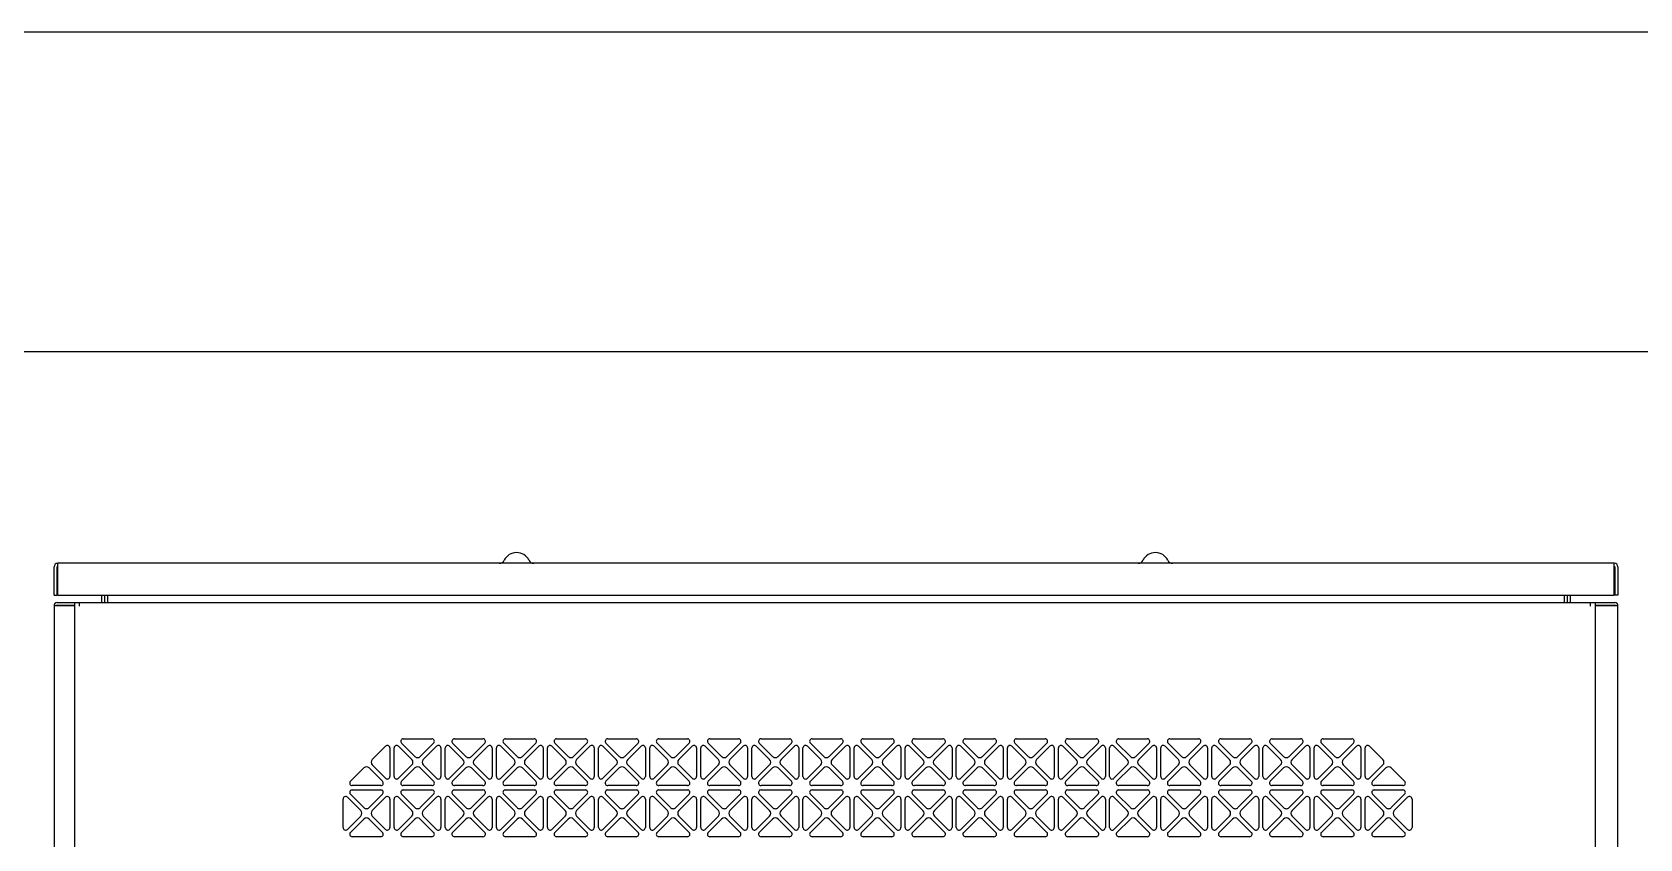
# Model space of a CAD drawing. Extents: x 59521 to 184406, y -1257 to 56672.
# Drawn here: x 69082 to 69837, y 15828 to 16207 of the extents above; entities that cross this region are included whole.
import ezdxf

# ---------------------------------------------------------------- set-up
doc = ezdxf.new("R2010")
doc.units = 0
doc.header["$MEASUREMENT"] = 0
doc.layers.get('0').update_dxf_attribs({"linetype": 'CONTINUOUS'})
for name, color, linetype in [('4215-12649_2_1_0', 7, 'CONTINUOUS'), ('4215-12649_2_2_0', 7, 'CONTINUOUS'), ('4215-12649_2_3_0', 7, 'CONTINUOUS'), ('4215-12655_1_0', 7, 'CONTINUOUS'), ('4215-12661_1_0', 7, 'CONTINUOUS'), ('WANGKONG_0', 7, 'CONTINUOUS')]:
    doc.layers.add(name, color=color, linetype=linetype)
doc.layers.add('THICK', color=7, linetype='CONTINUOUS', lineweight=0)

# ---------------------------------------------------------------- blocks, each defined once
blk = doc.blocks.new('ju77')
at = {"layer": '4215-12649_2_1_0', "color": 87, "linetype": 'Continuous'}
for p, q in [((-406.74, 462.5), (-406.74, 475.8)), ((-405.24, 462.5), (-405.24, 475.8)), ((-405.04, 462.5), (-405.04, 477.5)), ((325.96, 477.5), (-405.04, 477.5)), ((325.96, 462.5), (325.96, 477.5)), ((326.16, 475.8), (326.16, 462.5)), ((327.66, 475.8), (327.66, 462.5)), ((-406.74, 462.5), (-405.24, 462.5)), ((-405.04, 462.5), (325.96, 462.5)), ((327.66, 462.5), (326.16, 462.5))]:
    blk.add_line(p, q, dxfattribs=at)
for centre, radius, start, end in [((-405.04, 475.8), 1.7, 90, 180), ((-405.04, 475.8), 0.2, 90, 180), ((-197.6, 480), 2.5, 270, 333.6122), ((-189.54, 476), 6.5, 26.3878, 153.6122), ((-181.48, 480), 2.5, 206.3878, 270), ((102.4, 480), 2.5, 270, 333.6122), ((110.46, 476), 6.5, 26.3878, 153.6122), ((118.52, 480), 2.5, 206.3878, 270), ((325.96, 475.8), 1.7, 0, 90), ((325.96, 475.8), 0.2, 0, 90)]:
    blk.add_arc(centre, radius, start, end, dxfattribs=at)
at = {"layer": '4215-12649_2_2_0', "color": 87, "linetype": 'Continuous'}
for p, q in [((-384.54, 462.5), (-384.54, 459)), ((-383.04, 462.5), (-383.04, 459)), ((303.96, 459), (303.96, 462.5)), ((305.46, 459), (305.46, 462.5))]:
    blk.add_line(p, q, dxfattribs=at)
at = {"layer": '4215-12649_2_3_0', "color": 87, "linetype": 'Continuous'}
for p, q in [((-381.54, 459), (-381.54, 462.5)), ((302.46, 462.5), (302.46, 459))]:
    blk.add_line(p, q, dxfattribs=at)
at = {"layer": '4215-12655_1_0', "color": 87, "linetype": 'Continuous'}
for p, q in [((-406.74, 457.6), (-406.74, -554.5)), ((-406.74, 457.6), (-397.04, 457.6)), ((-405.34, 459), (-397.04, 459)), ((-405.34, 457.8), (-397.04, 457.8)), ((316.96, 459), (326.26, 459)), ((316.96, 457.8), (326.26, 457.8)), ((316.96, 457.6), (327.66, 457.6)), ((327.66, -554.5), (327.66, 457.6))]:
    blk.add_line(p, q, dxfattribs=at)
for centre, radius, start, end in [((-405.34, 457.6), 1.4, 90, 180), ((-405.34, 457.6), 0.2, 90, 180), ((326.26, 457.6), 1.4, 0, 90), ((326.26, 457.6), 0.2, 0, 90)]:
    blk.add_arc(centre, radius, start, end, dxfattribs=at)
at = {"layer": '4215-12661_1_0', "color": 87, "linetype": 'Continuous'}
for p, q in [((-397.04, -1554), (-397.04, 459)), ((-397.04, 459), (316.96, 459)), ((-394.84, 457.3), (-394.84, 459)), ((314.76, 457.3), (314.76, 459)), ((316.96, 459), (316.96, -1554))]:
    blk.add_line(p, q, dxfattribs=at)
at = {"layer": 'WANGKONG_0', "color": 87, "linetype": 'Continuous'}
for p, q in [((-237.31, 386.69), (-243.58, 392.95)), ((-242.73, 395), (-229.35, 395)), ((-228.5, 392.95), (-234.77, 386.69)), ((-213.31, 386.69), (-219.58, 392.95)), ((-218.73, 395), (-205.35, 395)), ((-204.5, 392.95), (-210.77, 386.69)), ((-189.31, 386.69), (-195.58, 392.95)), ((-194.73, 395), (-181.35, 395)), ((-180.5, 392.95), (-186.77, 386.69)), ((-165.31, 386.69), (-171.58, 392.95)), ((-170.73, 395), (-157.35, 395)), ((-156.5, 392.95), (-162.77, 386.69)), ((-141.31, 386.69), (-147.58, 392.95)), ((-146.73, 395), (-133.35, 395)), ((-132.5, 392.95), (-138.77, 386.69)), ((-117.31, 386.69), (-123.58, 392.95)), ((-122.73, 395), (-109.35, 395)), ((-108.5, 392.95), (-114.77, 386.69)), ((-93.31, 386.69), (-99.58, 392.95)), ((-98.73, 395), (-85.35, 395)), ((-84.5, 392.95), (-90.77, 386.69)), ((-69.31, 386.69), (-75.58, 392.95)), ((-74.73, 395), (-61.35, 395)), ((-60.5, 392.95), (-66.77, 386.69)), ((-45.31, 386.69), (-51.58, 392.95)), ((-50.73, 395), (-37.35, 395)), ((-36.5, 392.95), (-42.77, 386.69)), ((-21.31, 386.69), (-27.58, 392.95)), ((-26.73, 395), (-13.35, 395)), ((-12.5, 392.95), (-18.77, 386.69)), ((2.69, 386.69), (-3.58, 392.95)), ((-2.73, 395), (10.65, 395)), ((11.5, 392.95), (5.23, 386.69)), ((26.69, 386.69), (20.42, 392.95)), ((21.27, 395), (34.65, 395)), ((35.5, 392.95), (29.23, 386.69)), ((50.69, 386.69), (44.42, 392.95)), ((45.27, 395), (58.65, 395)), ((59.5, 392.95), (53.23, 386.69)), ((74.69, 386.69), (68.42, 392.95)), ((69.27, 395), (82.65, 395)), ((83.5, 392.95), (77.23, 386.69)), ((98.69, 386.69), (92.42, 392.95)), ((93.27, 395), (106.65, 395)), ((107.5, 392.95), (101.23, 386.69)), ((122.69, 386.69), (116.42, 392.95)), ((117.27, 395), (130.65, 395)), ((131.5, 392.95), (125.23, 386.69)), ((146.69, 386.69), (140.42, 392.95)), ((141.27, 395), (154.65, 395)), ((155.5, 392.95), (149.23, 386.69)), ((170.69, 386.69), (164.42, 392.95)), ((165.27, 395), (178.65, 395)), ((179.5, 392.95), (173.23, 386.69)), ((194.69, 386.69), (188.42, 392.95)), ((189.27, 395), (202.65, 395)), ((203.5, 392.95), (197.23, 386.69)), ((-257.35, 385.27), (-251.09, 391.54)), ((-249.04, 390.69), (-249.04, 377.31)), ((-247.04, 377.31), (-247.04, 390.69)), ((-244.99, 391.54), (-238.73, 385.27)), ((-233.35, 385.27), (-227.09, 391.54)), ((-225.04, 390.69), (-225.04, 377.31)), ((-223.04, 377.31), (-223.04, 390.69)), ((-220.99, 391.54), (-214.73, 385.27)), ((-209.35, 385.27), (-203.09, 391.54)), ((-201.04, 390.69), (-201.04, 377.31)), ((-199.04, 377.31), (-199.04, 390.69)), ((-196.99, 391.54), (-190.73, 385.27)), ((-185.35, 385.27), (-179.09, 391.54)), ((-177.04, 390.69), (-177.04, 377.31)), ((-175.04, 377.31), (-175.04, 390.69)), ((-172.99, 391.54), (-166.73, 385.27)), ((-161.35, 385.27), (-155.09, 391.54)), ((-153.04, 390.69), (-153.04, 377.31)), ((-151.04, 377.31), (-151.04, 390.69)), ((-148.99, 391.54), (-142.73, 385.27)), ((-137.35, 385.27), (-131.09, 391.54)), ((-129.04, 390.69), (-129.04, 377.31)), ((-127.04, 377.31), (-127.04, 390.69)), ((-124.99, 391.54), (-118.73, 385.27)), ((-113.35, 385.27), (-107.09, 391.54)), ((-105.04, 390.69), (-105.04, 377.31)), ((-103.04, 377.31), (-103.04, 390.69)), ((-100.99, 391.54), (-94.73, 385.27)), ((-89.35, 385.27), (-83.09, 391.54)), ((-81.04, 390.69), (-81.04, 377.31)), ((-79.04, 377.31), (-79.04, 390.69)), ((-76.99, 391.54), (-70.73, 385.27)), ((-65.35, 385.27), (-59.09, 391.54)), ((-57.04, 390.69), (-57.04, 377.31)), ((-55.04, 377.31), (-55.04, 390.69)), ((-52.99, 391.54), (-46.73, 385.27)), ((-41.35, 385.27), (-35.09, 391.54)), ((-33.04, 390.69), (-33.04, 377.31)), ((-31.04, 377.31), (-31.04, 390.69)), ((-28.99, 391.54), (-22.73, 385.27)), ((-17.35, 385.27), (-11.09, 391.54)), ((-9.04, 390.69), (-9.04, 377.31)), ((-7.04, 377.31), (-7.04, 390.69)), ((-4.99, 391.54), (1.27, 385.27)), ((6.65, 385.27), (12.91, 391.54)), ((14.96, 390.69), (14.96, 377.31)), ((16.96, 377.31), (16.96, 390.69)), ((19.01, 391.54), (25.27, 385.27)), ((30.65, 385.27), (36.91, 391.54)), ((38.96, 390.69), (38.96, 377.31)), ((40.96, 377.31), (40.96, 390.69)), ((43.01, 391.54), (49.27, 385.27)), ((54.65, 385.27), (60.91, 391.54)), ((62.96, 390.69), (62.96, 377.31)), ((64.96, 377.31), (64.96, 390.69)), ((67.01, 391.54), (73.27, 385.27)), ((78.65, 385.27), (84.91, 391.54)), ((86.96, 390.69), (86.96, 377.31)), ((88.96, 377.31), (88.96, 390.69)), ((91.01, 391.54), (97.27, 385.27)), ((102.65, 385.27), (108.91, 391.54)), ((110.96, 390.69), (110.96, 377.31)), ((112.96, 377.31), (112.96, 390.69)), ((115.01, 391.54), (121.27, 385.27)), ((126.65, 385.27), (132.91, 391.54)), ((134.96, 390.69), (134.96, 377.31)), ((136.96, 377.31), (136.96, 390.69)), ((139.01, 391.54), (145.27, 385.27)), ((150.65, 385.27), (156.91, 391.54)), ((158.96, 390.69), (158.96, 377.31)), ((160.96, 377.31), (160.96, 390.69)), ((163.01, 391.54), (169.27, 385.27)), ((174.65, 385.27), (180.91, 391.54)), ((182.96, 390.69), (182.96, 377.31)), ((184.96, 377.31), (184.96, 390.69)), ((187.01, 391.54), (193.27, 385.27)), ((198.65, 385.27), (204.91, 391.54)), ((206.96, 390.69), (206.96, 377.31)), ((208.96, 377.31), (208.96, 390.69)), ((211.01, 391.54), (217.27, 385.27)), ((-267.58, 375.05), (-261.31, 381.31)), ((-258.77, 381.31), (-252.5, 375.05)), ((-251.09, 376.46), (-257.35, 382.73)), ((-238.73, 382.73), (-244.99, 376.46)), ((-243.58, 375.05), (-237.31, 381.31)), ((-234.77, 381.31), (-228.5, 375.05)), ((-227.09, 376.46), (-233.35, 382.73)), ((-214.73, 382.73), (-220.99, 376.46)), ((-219.58, 375.05), (-213.31, 381.31)), ((-210.77, 381.31), (-204.5, 375.05)), ((-203.09, 376.46), (-209.35, 382.73)), ((-190.73, 382.73), (-196.99, 376.46)), ((-195.58, 375.05), (-189.31, 381.31)), ((-186.77, 381.31), (-180.5, 375.05)), ((-179.09, 376.46), (-185.35, 382.73)), ((-166.73, 382.73), (-172.99, 376.46)), ((-171.58, 375.05), (-165.31, 381.31)), ((-162.77, 381.31), (-156.5, 375.05)), ((-155.09, 376.46), (-161.35, 382.73)), ((-142.73, 382.73), (-148.99, 376.46)), ((-147.58, 375.05), (-141.31, 381.31)), ((-138.77, 381.31), (-132.5, 375.05)), ((-131.09, 376.46), (-137.35, 382.73)), ((-118.73, 382.73), (-124.99, 376.46)), ((-123.58, 375.05), (-117.31, 381.31)), ((-114.77, 381.31), (-108.5, 375.05)), ((-107.09, 376.46), (-113.35, 382.73)), ((-94.73, 382.73), (-100.99, 376.46)), ((-99.58, 375.05), (-93.31, 381.31)), ((-90.77, 381.31), (-84.5, 375.05)), ((-83.09, 376.46), (-89.35, 382.73)), ((-70.73, 382.73), (-76.99, 376.46)), ((-75.58, 375.05), (-69.31, 381.31)), ((-66.77, 381.31), (-60.5, 375.05)), ((-59.09, 376.46), (-65.35, 382.73)), ((-46.73, 382.73), (-52.99, 376.46)), ((-51.58, 375.05), (-45.31, 381.31)), ((-42.77, 381.31), (-36.5, 375.05)), ((-35.09, 376.46), (-41.35, 382.73)), ((-22.73, 382.73), (-28.99, 376.46)), ((-27.58, 375.05), (-21.31, 381.31)), ((-18.77, 381.31), (-12.5, 375.05)), ((-11.09, 376.46), (-17.35, 382.73)), ((1.27, 382.73), (-4.99, 376.46)), ((-3.58, 375.05), (2.69, 381.31)), ((5.23, 381.31), (11.5, 375.05)), ((12.91, 376.46), (6.65, 382.73)), ((25.27, 382.73), (19.01, 376.46)), ((20.42, 375.05), (26.69, 381.31)), ((29.23, 381.31), (35.5, 375.05)), ((36.91, 376.46), (30.65, 382.73)), ((49.27, 382.73), (43.01, 376.46)), ((44.42, 375.05), (50.69, 381.31)), ((53.23, 381.31), (59.5, 375.05)), ((60.91, 376.46), (54.65, 382.73)), ((73.27, 382.73), (67.01, 376.46)), ((68.42, 375.05), (74.69, 381.31)), ((77.23, 381.31), (83.5, 375.05)), ((84.91, 376.46), (78.65, 382.73)), ((97.27, 382.73), (91.01, 376.46)), ((92.42, 375.05), (98.69, 381.31)), ((101.23, 381.31), (107.5, 375.05)), ((108.91, 376.46), (102.65, 382.73)), ((121.27, 382.73), (115.01, 376.46)), ((116.42, 375.05), (122.69, 381.31)), ((125.23, 381.31), (131.5, 375.05)), ((132.91, 376.46), (126.65, 382.73)), ((145.27, 382.73), (139.01, 376.46)), ((140.42, 375.05), (146.69, 381.31)), ((149.23, 381.31), (155.5, 375.05)), ((156.91, 376.46), (150.65, 382.73)), ((169.27, 382.73), (163.01, 376.46)), ((164.42, 375.05), (170.69, 381.31)), ((173.23, 381.31), (179.5, 375.05)), ((180.91, 376.46), (174.65, 382.73)), ((193.27, 382.73), (187.01, 376.46)), ((188.42, 375.05), (194.69, 381.31)), ((197.23, 381.31), (203.5, 375.05)), ((204.91, 376.46), (198.65, 382.73)), ((217.27, 382.73), (211.01, 376.46)), ((212.42, 375.05), (218.69, 381.31)), ((221.23, 381.31), (227.5, 375.05)), ((-253.35, 373), (-266.73, 373)), ((-266.73, 371), (-253.35, 371)), ((-229.35, 373), (-242.73, 373)), ((-242.73, 371), (-229.35, 371)), ((-205.35, 373), (-218.73, 373)), ((-218.73, 371), (-205.35, 371)), ((-181.35, 373), (-194.73, 373)), ((-194.73, 371), (-181.35, 371)), ((-157.35, 373), (-170.73, 373)), ((-170.73, 371), (-157.35, 371)), ((-133.35, 373), (-146.73, 373)), ((-146.73, 371), (-133.35, 371)), ((-109.35, 373), (-122.73, 373)), ((-122.73, 371), (-109.35, 371)), ((-85.35, 373), (-98.73, 373)), ((-98.73, 371), (-85.35, 371)), ((-61.35, 373), (-74.73, 373)), ((-74.73, 371), (-61.35, 371)), ((-37.35, 373), (-50.73, 373)), ((-50.73, 371), (-37.35, 371)), ((-13.35, 373), (-26.73, 373)), ((-26.73, 371), (-13.35, 371)), ((10.65, 373), (-2.73, 373)), ((-2.73, 371), (10.65, 371)), ((34.65, 373), (21.27, 373)), ((21.27, 371), (34.65, 371)), ((58.65, 373), (45.27, 373)), ((45.27, 371), (58.65, 371)), ((82.65, 373), (69.27, 373)), ((69.27, 371), (82.65, 371)), ((106.65, 373), (93.27, 373)), ((93.27, 371), (106.65, 371)), ((130.65, 373), (117.27, 373)), ((117.27, 371), (130.65, 371)), ((154.65, 373), (141.27, 373)), ((141.27, 371), (154.65, 371)), ((178.65, 373), (165.27, 373)), ((165.27, 371), (178.65, 371)), ((202.65, 373), (189.27, 373)), ((189.27, 371), (202.65, 371)), ((226.65, 373), (213.27, 373)), ((213.27, 371), (226.65, 371)), ((-271.04, 353.31), (-271.04, 366.69)), ((-268.99, 367.54), (-262.73, 361.27)), ((-261.31, 362.69), (-267.58, 368.95)), ((-252.5, 368.95), (-258.77, 362.69)), ((-257.35, 361.27), (-251.09, 367.54)), ((-249.04, 366.69), (-249.04, 353.31)), ((-247.04, 353.31), (-247.04, 366.69)), ((-244.99, 367.54), (-238.73, 361.27)), ((-237.31, 362.69), (-243.58, 368.95)), ((-228.5, 368.95), (-234.77, 362.69)), ((-233.35, 361.27), (-227.09, 367.54)), ((-225.04, 366.69), (-225.04, 353.31)), ((-223.04, 353.31), (-223.04, 366.69)), ((-220.99, 367.54), (-214.73, 361.27)), ((-213.31, 362.69), (-219.58, 368.95)), ((-204.5, 368.95), (-210.77, 362.69)), ((-209.35, 361.27), (-203.09, 367.54)), ((-201.04, 366.69), (-201.04, 353.31)), ((-199.04, 353.31), (-199.04, 366.69)), ((-196.99, 367.54), (-190.73, 361.27)), ((-189.31, 362.69), (-195.58, 368.95)), ((-180.5, 368.95), (-186.77, 362.69)), ((-185.35, 361.27), (-179.09, 367.54)), ((-177.04, 366.69), (-177.04, 353.31)), ((-175.04, 353.31), (-175.04, 366.69)), ((-172.99, 367.54), (-166.73, 361.27)), ((-165.31, 362.69), (-171.58, 368.95)), ((-156.5, 368.95), (-162.77, 362.69)), ((-161.35, 361.27), (-155.09, 367.54)), ((-153.04, 366.69), (-153.04, 353.31)), ((-151.04, 353.31), (-151.04, 366.69)), ((-148.99, 367.54), (-142.73, 361.27)), ((-141.31, 362.69), (-147.58, 368.95)), ((-132.5, 368.95), (-138.77, 362.69)), ((-137.35, 361.27), (-131.09, 367.54)), ((-129.04, 366.69), (-129.04, 353.31)), ((-127.04, 353.31), (-127.04, 366.69)), ((-124.99, 367.54), (-118.73, 361.27)), ((-117.31, 362.69), (-123.58, 368.95)), ((-108.5, 368.95), (-114.77, 362.69)), ((-113.35, 361.27), (-107.09, 367.54)), ((-105.04, 366.69), (-105.04, 353.31)), ((-103.04, 353.31), (-103.04, 366.69)), ((-100.99, 367.54), (-94.73, 361.27)), ((-93.31, 362.69), (-99.58, 368.95)), ((-84.5, 368.95), (-90.77, 362.69)), ((-89.35, 361.27), (-83.09, 367.54)), ((-81.04, 366.69), (-81.04, 353.31)), ((-79.04, 353.31), (-79.04, 366.69)), ((-76.99, 367.54), (-70.73, 361.27)), ((-69.31, 362.69), (-75.58, 368.95)), ((-60.5, 368.95), (-66.77, 362.69)), ((-65.35, 361.27), (-59.09, 367.54)), ((-57.04, 366.69), (-57.04, 353.31)), ((-55.04, 353.31), (-55.04, 366.69)), ((-52.99, 367.54), (-46.73, 361.27)), ((-45.31, 362.69), (-51.58, 368.95)), ((-36.5, 368.95), (-42.77, 362.69)), ((-41.35, 361.27), (-35.09, 367.54)), ((-33.04, 366.69), (-33.04, 353.31)), ((-31.04, 353.31), (-31.04, 366.69)), ((-28.99, 367.54), (-22.73, 361.27)), ((-21.31, 362.69), (-27.58, 368.95)), ((-12.5, 368.95), (-18.77, 362.69)), ((-17.35, 361.27), (-11.09, 367.54)), ((-9.04, 366.69), (-9.04, 353.31)), ((-7.04, 353.31), (-7.04, 366.69)), ((-4.99, 367.54), (1.27, 361.27)), ((2.69, 362.69), (-3.58, 368.95)), ((11.5, 368.95), (5.23, 362.69)), ((6.65, 361.27), (12.91, 367.54)), ((14.96, 366.69), (14.96, 353.31)), ((16.96, 353.31), (16.96, 366.69)), ((19.01, 367.54), (25.27, 361.27)), ((26.69, 362.69), (20.42, 368.95)), ((35.5, 368.95), (29.23, 362.69)), ((30.65, 361.27), (36.91, 367.54)), ((38.96, 366.69), (38.96, 353.31)), ((40.96, 353.31), (40.96, 366.69)), ((43.01, 367.54), (49.27, 361.27)), ((50.69, 362.69), (44.42, 368.95)), ((59.5, 368.95), (53.23, 362.69)), ((54.65, 361.27), (60.91, 367.54)), ((62.96, 366.69), (62.96, 353.31)), ((64.96, 353.31), (64.96, 366.69)), ((67.01, 367.54), (73.27, 361.27)), ((74.69, 362.69), (68.42, 368.95)), ((83.5, 368.95), (77.23, 362.69)), ((78.65, 361.27), (84.91, 367.54)), ((86.96, 366.69), (86.96, 353.31)), ((88.96, 353.31), (88.96, 366.69)), ((91.01, 367.54), (97.27, 361.27)), ((98.69, 362.69), (92.42, 368.95)), ((107.5, 368.95), (101.23, 362.69)), ((102.65, 361.27), (108.91, 367.54)), ((110.96, 366.69), (110.96, 353.31)), ((112.96, 353.31), (112.96, 366.69)), ((115.01, 367.54), (121.27, 361.27)), ((122.69, 362.69), (116.42, 368.95)), ((131.5, 368.95), (125.23, 362.69)), ((126.65, 361.27), (132.91, 367.54)), ((134.96, 366.69), (134.96, 353.31)), ((136.96, 353.31), (136.96, 366.69)), ((139.01, 367.54), (145.27, 361.27)), ((146.69, 362.69), (140.42, 368.95)), ((155.5, 368.95), (149.23, 362.69)), ((150.65, 361.27), (156.91, 367.54)), ((158.96, 366.69), (158.96, 353.31)), ((160.96, 353.31), (160.96, 366.69)), ((163.01, 367.54), (169.27, 361.27)), ((170.69, 362.69), (164.42, 368.95)), ((179.5, 368.95), (173.23, 362.69)), ((174.65, 361.27), (180.91, 367.54)), ((182.96, 366.69), (182.96, 353.31)), ((184.96, 353.31), (184.96, 366.69)), ((187.01, 367.54), (193.27, 361.27)), ((194.69, 362.69), (188.42, 368.95)), ((203.5, 368.95), (197.23, 362.69)), ((198.65, 361.27), (204.91, 367.54)), ((206.96, 366.69), (206.96, 353.31)), ((208.96, 353.31), (208.96, 366.69)), ((211.01, 367.54), (217.27, 361.27)), ((218.69, 362.69), (212.42, 368.95)), ((227.5, 368.95), (221.23, 362.69)), ((222.65, 361.27), (228.91, 367.54)), ((230.96, 366.69), (230.96, 353.31)), ((-262.73, 358.73), (-268.99, 352.46)), ((-267.58, 351.05), (-261.31, 357.31)), ((-258.77, 357.31), (-252.5, 351.05)), ((-251.09, 352.46), (-257.35, 358.73)), ((-238.73, 358.73), (-244.99, 352.46)), ((-243.58, 351.05), (-237.31, 357.31)), ((-234.77, 357.31), (-228.5, 351.05)), ((-227.09, 352.46), (-233.35, 358.73)), ((-214.73, 358.73), (-220.99, 352.46)), ((-219.58, 351.05), (-213.31, 357.31)), ((-210.77, 357.31), (-204.5, 351.05)), ((-203.09, 352.46), (-209.35, 358.73)), ((-190.73, 358.73), (-196.99, 352.46)), ((-195.58, 351.05), (-189.31, 357.31)), ((-186.77, 357.31), (-180.5, 351.05)), ((-179.09, 352.46), (-185.35, 358.73)), ((-166.73, 358.73), (-172.99, 352.46)), ((-171.58, 351.05), (-165.31, 357.31)), ((-162.77, 357.31), (-156.5, 351.05)), ((-155.09, 352.46), (-161.35, 358.73)), ((-142.73, 358.73), (-148.99, 352.46)), ((-147.58, 351.05), (-141.31, 357.31)), ((-138.77, 357.31), (-132.5, 351.05)), ((-131.09, 352.46), (-137.35, 358.73)), ((-118.73, 358.73), (-124.99, 352.46)), ((-123.58, 351.05), (-117.31, 357.31)), ((-114.77, 357.31), (-108.5, 351.05)), ((-107.09, 352.46), (-113.35, 358.73)), ((-94.73, 358.73), (-100.99, 352.46)), ((-99.58, 351.05), (-93.31, 357.31)), ((-90.77, 357.31), (-84.5, 351.05)), ((-83.09, 352.46), (-89.35, 358.73)), ((-70.73, 358.73), (-76.99, 352.46)), ((-75.58, 351.05), (-69.31, 357.31)), ((-66.77, 357.31), (-60.5, 351.05)), ((-59.09, 352.46), (-65.35, 358.73)), ((-46.73, 358.73), (-52.99, 352.46)), ((-51.58, 351.05), (-45.31, 357.31)), ((-42.77, 357.31), (-36.5, 351.05)), ((-35.09, 352.46), (-41.35, 358.73)), ((-22.73, 358.73), (-28.99, 352.46)), ((-27.58, 351.05), (-21.31, 357.31)), ((-18.77, 357.31), (-12.5, 351.05)), ((-11.09, 352.46), (-17.35, 358.73)), ((1.27, 358.73), (-4.99, 352.46)), ((-3.58, 351.05), (2.69, 357.31)), ((5.23, 357.31), (11.5, 351.05)), ((12.91, 352.46), (6.65, 358.73)), ((25.27, 358.73), (19.01, 352.46)), ((20.42, 351.05), (26.69, 357.31)), ((29.23, 357.31), (35.5, 351.05)), ((36.91, 352.46), (30.65, 358.73)), ((49.27, 358.73), (43.01, 352.46)), ((44.42, 351.05), (50.69, 357.31)), ((53.23, 357.31), (59.5, 351.05)), ((60.91, 352.46), (54.65, 358.73)), ((73.27, 358.73), (67.01, 352.46)), ((68.42, 351.05), (74.69, 357.31)), ((77.23, 357.31), (83.5, 351.05)), ((84.91, 352.46), (78.65, 358.73)), ((97.27, 358.73), (91.01, 352.46)), ((92.42, 351.05), (98.69, 357.31)), ((101.23, 357.31), (107.5, 351.05)), ((108.91, 352.46), (102.65, 358.73)), ((121.27, 358.73), (115.01, 352.46)), ((116.42, 351.05), (122.69, 357.31)), ((125.23, 357.31), (131.5, 351.05)), ((132.91, 352.46), (126.65, 358.73)), ((145.27, 358.73), (139.01, 352.46)), ((140.42, 351.05), (146.69, 357.31)), ((149.23, 357.31), (155.5, 351.05)), ((156.91, 352.46), (150.65, 358.73)), ((169.27, 358.73), (163.01, 352.46)), ((164.42, 351.05), (170.69, 357.31)), ((173.23, 357.31), (179.5, 351.05)), ((180.91, 352.46), (174.65, 358.73)), ((193.27, 358.73), (187.01, 352.46)), ((188.42, 351.05), (194.69, 357.31)), ((197.23, 357.31), (203.5, 351.05)), ((204.91, 352.46), (198.65, 358.73)), ((217.27, 358.73), (211.01, 352.46)), ((212.42, 351.05), (218.69, 357.31)), ((221.23, 357.31), (227.5, 351.05)), ((228.91, 352.46), (222.65, 358.73)), ((-253.35, 349), (-266.73, 349)), ((-229.35, 349), (-242.73, 349)), ((-205.35, 349), (-218.73, 349)), ((-181.35, 349), (-194.73, 349)), ((-157.35, 349), (-170.73, 349)), ((-133.35, 349), (-146.73, 349)), ((-109.35, 349), (-122.73, 349)), ((-85.35, 349), (-98.73, 349)), ((-61.35, 349), (-74.73, 349)), ((-37.35, 349), (-50.73, 349)), ((-13.35, 349), (-26.73, 349)), ((10.65, 349), (-2.73, 349)), ((34.65, 349), (21.27, 349)), ((58.65, 349), (45.27, 349)), ((82.65, 349), (69.27, 349)), ((106.65, 349), (93.27, 349)), ((130.65, 349), (117.27, 349)), ((154.65, 349), (141.27, 349)), ((178.65, 349), (165.27, 349)), ((202.65, 349), (189.27, 349)), ((226.65, 349), (213.27, 349))]:
    blk.add_line(p, q, dxfattribs=at)
for centre, radius, start, end in [((-242.73, 393.8), 1.2, 90, 225), ((-229.35, 393.8), 1.2, 315, 90), ((-218.73, 393.8), 1.2, 90, 225), ((-205.35, 393.8), 1.2, 315, 90), ((-194.73, 393.8), 1.2, 90, 225), ((-181.35, 393.8), 1.2, 315, 90), ((-170.73, 393.8), 1.2, 90, 225), ((-157.35, 393.8), 1.2, 315, 90), ((-146.73, 393.8), 1.2, 90, 225), ((-133.35, 393.8), 1.2, 315, 90), ((-122.73, 393.8), 1.2, 90, 225), ((-109.35, 393.8), 1.2, 315, 90), ((-98.73, 393.8), 1.2, 90, 225), ((-85.35, 393.8), 1.2, 315, 90), ((-74.73, 393.8), 1.2, 90, 225), ((-61.35, 393.8), 1.2, 315, 90), ((-50.73, 393.8), 1.2, 90, 225), ((-37.35, 393.8), 1.2, 315, 90), ((-26.73, 393.8), 1.2, 90, 225), ((-13.35, 393.8), 1.2, 315, 90), ((-2.73, 393.8), 1.2, 90, 225), ((10.65, 393.8), 1.2, 315, 90), ((21.27, 393.8), 1.2, 90, 225), ((34.65, 393.8), 1.2, 315, 90), ((45.27, 393.8), 1.2, 90, 225), ((58.65, 393.8), 1.2, 315, 90), ((69.27, 393.8), 1.2, 90, 225), ((82.65, 393.8), 1.2, 315, 90), ((93.27, 393.8), 1.2, 90, 225), ((106.65, 393.8), 1.2, 315, 90), ((117.27, 393.8), 1.2, 90, 225), ((130.65, 393.8), 1.2, 315, 90), ((141.27, 393.8), 1.2, 90, 225), ((154.65, 393.8), 1.2, 315, 90), ((165.27, 393.8), 1.2, 90, 225), ((178.65, 393.8), 1.2, 315, 90), ((189.27, 393.8), 1.2, 90, 225), ((202.65, 393.8), 1.2, 315, 90), ((-256.08, 384), 1.8, 135, 225), ((-250.24, 390.69), 1.2, 0, 135), ((-245.84, 390.69), 1.2, 45, 180), ((-240, 384), 1.8, 315, 45), ((-236.04, 387.96), 1.8, 225, 315), ((-232.08, 384), 1.8, 135, 225), ((-226.24, 390.69), 1.2, 0, 135), ((-221.84, 390.69), 1.2, 45, 180), ((-216, 384), 1.8, 315, 45), ((-212.04, 387.96), 1.8, 225, 315), ((-208.08, 384), 1.8, 135, 225), ((-202.24, 390.69), 1.2, 0, 135), ((-197.84, 390.69), 1.2, 45, 180), ((-192, 384), 1.8, 315, 45), ((-188.04, 387.96), 1.8, 225, 315), ((-184.08, 384), 1.8, 135, 225), ((-178.24, 390.69), 1.2, 0, 135), ((-173.84, 390.69), 1.2, 45, 180), ((-168, 384), 1.8, 315, 45), ((-164.04, 387.96), 1.8, 225, 315), ((-160.08, 384), 1.8, 135, 225), ((-154.24, 390.69), 1.2, 0, 135), ((-149.84, 390.69), 1.2, 45, 180), ((-144, 384), 1.8, 315, 45), ((-140.04, 387.96), 1.8, 225, 315), ((-136.08, 384), 1.8, 135, 225), ((-130.24, 390.69), 1.2, 0, 135), ((-125.84, 390.69), 1.2, 45, 180), ((-120, 384), 1.8, 315, 45), ((-116.04, 387.96), 1.8, 225, 315), ((-112.08, 384), 1.8, 135, 225), ((-106.24, 390.69), 1.2, 0, 135), ((-101.84, 390.69), 1.2, 45, 180), ((-96, 384), 1.8, 315, 45), ((-92.04, 387.96), 1.8, 225, 315), ((-88.08, 384), 1.8, 135, 225), ((-82.24, 390.69), 1.2, 0, 135), ((-77.84, 390.69), 1.2, 45, 180), ((-72, 384), 1.8, 315, 45), ((-68.04, 387.96), 1.8, 225, 315), ((-64.08, 384), 1.8, 135, 225), ((-58.24, 390.69), 1.2, 0, 135), ((-53.84, 390.69), 1.2, 45, 180), ((-48, 384), 1.8, 315, 45), ((-44.04, 387.96), 1.8, 225, 315), ((-40.08, 384), 1.8, 135, 225), ((-34.24, 390.69), 1.2, 0, 135), ((-29.84, 390.69), 1.2, 45, 180), ((-24, 384), 1.8, 315, 45), ((-20.04, 387.96), 1.8, 225, 315), ((-16.08, 384), 1.8, 135, 225), ((-10.24, 390.69), 1.2, 0, 135), ((-5.84, 390.69), 1.2, 45, 180), ((0, 384), 1.8, 315, 45), ((3.96, 387.96), 1.8, 225, 315), ((7.92, 384), 1.8, 135, 225), ((13.76, 390.69), 1.2, 0, 135), ((18.16, 390.69), 1.2, 45, 180), ((24, 384), 1.8, 315, 45), ((27.96, 387.96), 1.8, 225, 315), ((31.92, 384), 1.8, 135, 225), ((37.76, 390.69), 1.2, 0, 135), ((42.16, 390.69), 1.2, 45, 180), ((48, 384), 1.8, 315, 45), ((51.96, 387.96), 1.8, 225, 315), ((55.92, 384), 1.8, 135, 225), ((61.76, 390.69), 1.2, 0, 135), ((66.16, 390.69), 1.2, 45, 180), ((72, 384), 1.8, 315, 45), ((75.96, 387.96), 1.8, 225, 315), ((79.92, 384), 1.8, 135, 225), ((85.76, 390.69), 1.2, 0, 135), ((90.16, 390.69), 1.2, 45, 180), ((96, 384), 1.8, 315, 45), ((99.96, 387.96), 1.8, 225, 315), ((103.92, 384), 1.8, 135, 225), ((109.76, 390.69), 1.2, 0, 135), ((114.16, 390.69), 1.2, 45, 180), ((120, 384), 1.8, 315, 45), ((123.96, 387.96), 1.8, 225, 315), ((127.92, 384), 1.8, 135, 225), ((133.76, 390.69), 1.2, 0, 135), ((138.16, 390.69), 1.2, 45, 180), ((144, 384), 1.8, 315, 45), ((147.96, 387.96), 1.8, 225, 315), ((151.92, 384), 1.8, 135, 225), ((157.76, 390.69), 1.2, 0, 135), ((162.16, 390.69), 1.2, 45, 180), ((168, 384), 1.8, 315, 45), ((171.96, 387.96), 1.8, 225, 315), ((175.92, 384), 1.8, 135, 225), ((181.76, 390.69), 1.2, 0, 135), ((186.16, 390.69), 1.2, 45, 180), ((192, 384), 1.8, 315, 45), ((195.96, 387.96), 1.8, 225, 315), ((199.92, 384), 1.8, 135, 225), ((205.76, 390.69), 1.2, 0, 135), ((210.16, 390.69), 1.2, 45, 180), ((216, 384), 1.8, 315, 45), ((-260.04, 380.04), 1.8, 45, 135), ((-236.04, 380.04), 1.8, 45, 135), ((-212.04, 380.04), 1.8, 45, 135), ((-188.04, 380.04), 1.8, 45, 135), ((-164.04, 380.04), 1.8, 45, 135), ((-140.04, 380.04), 1.8, 45, 135), ((-116.04, 380.04), 1.8, 45, 135), ((-92.04, 380.04), 1.8, 45, 135), ((-68.04, 380.04), 1.8, 45, 135), ((-44.04, 380.04), 1.8, 45, 135), ((-20.04, 380.04), 1.8, 45, 135), ((3.96, 380.04), 1.8, 45, 135), ((27.96, 380.04), 1.8, 45, 135), ((51.96, 380.04), 1.8, 45, 135), ((75.96, 380.04), 1.8, 45, 135), ((99.96, 380.04), 1.8, 45, 135), ((123.96, 380.04), 1.8, 45, 135), ((147.96, 380.04), 1.8, 45, 135), ((171.96, 380.04), 1.8, 45, 135), ((195.96, 380.04), 1.8, 45, 135), ((219.96, 380.04), 1.8, 45, 135), ((-266.73, 374.2), 1.2, 135, 270), ((-266.73, 369.8), 1.2, 90, 225), ((-253.35, 374.2), 1.2, 270, 45), ((-253.35, 369.8), 1.2, 315, 90), ((-250.24, 377.31), 1.2, 225, 0), ((-245.84, 377.31), 1.2, 180, 315), ((-242.73, 374.2), 1.2, 135, 270), ((-242.73, 369.8), 1.2, 90, 225), ((-229.35, 374.2), 1.2, 270, 45), ((-229.35, 369.8), 1.2, 315, 90), ((-226.24, 377.31), 1.2, 225, 0), ((-221.84, 377.31), 1.2, 180, 315), ((-218.73, 374.2), 1.2, 135, 270), ((-218.73, 369.8), 1.2, 90, 225), ((-205.35, 374.2), 1.2, 270, 45), ((-205.35, 369.8), 1.2, 315, 90), ((-202.24, 377.31), 1.2, 225, 0), ((-197.84, 377.31), 1.2, 180, 315), ((-194.73, 374.2), 1.2, 135, 270), ((-194.73, 369.8), 1.2, 90, 225), ((-181.35, 374.2), 1.2, 270, 45), ((-181.35, 369.8), 1.2, 315, 90), ((-178.24, 377.31), 1.2, 225, 0), ((-173.84, 377.31), 1.2, 180, 315), ((-170.73, 374.2), 1.2, 135, 270), ((-170.73, 369.8), 1.2, 90, 225), ((-157.35, 374.2), 1.2, 270, 45), ((-157.35, 369.8), 1.2, 315, 90), ((-154.24, 377.31), 1.2, 225, 0), ((-149.84, 377.31), 1.2, 180, 315), ((-146.73, 374.2), 1.2, 135, 270), ((-146.73, 369.8), 1.2, 90, 225), ((-133.35, 374.2), 1.2, 270, 45), ((-133.35, 369.8), 1.2, 315, 90), ((-130.24, 377.31), 1.2, 225, 0), ((-125.84, 377.31), 1.2, 180, 315), ((-122.73, 374.2), 1.2, 135, 270), ((-122.73, 369.8), 1.2, 90, 225), ((-109.35, 374.2), 1.2, 270, 45), ((-109.35, 369.8), 1.2, 315, 90), ((-106.24, 377.31), 1.2, 225, 0), ((-101.84, 377.31), 1.2, 180, 315), ((-98.73, 374.2), 1.2, 135, 270), ((-98.73, 369.8), 1.2, 90, 225), ((-85.35, 374.2), 1.2, 270, 45), ((-85.35, 369.8), 1.2, 315, 90), ((-82.24, 377.31), 1.2, 225, 0), ((-77.84, 377.31), 1.2, 180, 315), ((-74.73, 374.2), 1.2, 135, 270), ((-74.73, 369.8), 1.2, 90, 225), ((-61.35, 374.2), 1.2, 270, 45), ((-61.35, 369.8), 1.2, 315, 90), ((-58.24, 377.31), 1.2, 225, 0), ((-53.84, 377.31), 1.2, 180, 315), ((-50.73, 374.2), 1.2, 135, 270), ((-50.73, 369.8), 1.2, 90, 225), ((-37.35, 374.2), 1.2, 270, 45), ((-37.35, 369.8), 1.2, 315, 90), ((-34.24, 377.31), 1.2, 225, 0), ((-29.84, 377.31), 1.2, 180, 315), ((-26.73, 374.2), 1.2, 135, 270), ((-26.73, 369.8), 1.2, 90, 225), ((-13.35, 374.2), 1.2, 270, 45), ((-13.35, 369.8), 1.2, 315, 90), ((-10.24, 377.31), 1.2, 225, 0), ((-5.84, 377.31), 1.2, 180, 315), ((-2.73, 374.2), 1.2, 135, 270), ((-2.73, 369.8), 1.2, 90, 225), ((10.65, 374.2), 1.2, 270, 45), ((10.65, 369.8), 1.2, 315, 90), ((13.76, 377.31), 1.2, 225, 0), ((18.16, 377.31), 1.2, 180, 315), ((21.27, 374.2), 1.2, 135, 270), ((21.27, 369.8), 1.2, 90, 225), ((34.65, 374.2), 1.2, 270, 45), ((34.65, 369.8), 1.2, 315, 90), ((37.76, 377.31), 1.2, 225, 0), ((42.16, 377.31), 1.2, 180, 315), ((45.27, 374.2), 1.2, 135, 270), ((45.27, 369.8), 1.2, 90, 225), ((58.65, 374.2), 1.2, 270, 45), ((58.65, 369.8), 1.2, 315, 90), ((61.76, 377.31), 1.2, 225, 0), ((66.16, 377.31), 1.2, 180, 315), ((69.27, 374.2), 1.2, 135, 270), ((69.27, 369.8), 1.2, 90, 225), ((82.65, 374.2), 1.2, 270, 45), ((82.65, 369.8), 1.2, 315, 90), ((85.76, 377.31), 1.2, 225, 0), ((90.16, 377.31), 1.2, 180, 315), ((93.27, 374.2), 1.2, 135, 270), ((93.27, 369.8), 1.2, 90, 225), ((106.65, 374.2), 1.2, 270, 45), ((106.65, 369.8), 1.2, 315, 90), ((109.76, 377.31), 1.2, 225, 0), ((114.16, 377.31), 1.2, 180, 315), ((117.27, 374.2), 1.2, 135, 270), ((117.27, 369.8), 1.2, 90, 225), ((130.65, 374.2), 1.2, 270, 45), ((130.65, 369.8), 1.2, 315, 90), ((133.76, 377.31), 1.2, 225, 0), ((138.16, 377.31), 1.2, 180, 315), ((141.27, 374.2), 1.2, 135, 270), ((141.27, 369.8), 1.2, 90, 225), ((154.65, 374.2), 1.2, 270, 45), ((154.65, 369.8), 1.2, 315, 90), ((157.76, 377.31), 1.2, 225, 0), ((162.16, 377.31), 1.2, 180, 315), ((165.27, 374.2), 1.2, 135, 270), ((165.27, 369.8), 1.2, 90, 225), ((178.65, 374.2), 1.2, 270, 45), ((178.65, 369.8), 1.2, 315, 90), ((181.76, 377.31), 1.2, 225, 0), ((186.16, 377.31), 1.2, 180, 315), ((189.27, 374.2), 1.2, 135, 270), ((189.27, 369.8), 1.2, 90, 225), ((202.65, 374.2), 1.2, 270, 45), ((202.65, 369.8), 1.2, 315, 90), ((205.76, 377.31), 1.2, 225, 0), ((210.16, 377.31), 1.2, 180, 315), ((213.27, 374.2), 1.2, 135, 270), ((213.27, 369.8), 1.2, 90, 225), ((226.65, 374.2), 1.2, 270, 45), ((226.65, 369.8), 1.2, 315, 90), ((-269.84, 366.69), 1.2, 45, 180), ((-260.04, 363.96), 1.8, 225, 315), ((-250.24, 366.69), 1.2, 0, 135), ((-245.84, 366.69), 1.2, 45, 180), ((-236.04, 363.96), 1.8, 225, 315), ((-226.24, 366.69), 1.2, 0, 135), ((-221.84, 366.69), 1.2, 45, 180), ((-212.04, 363.96), 1.8, 225, 315), ((-202.24, 366.69), 1.2, 0, 135), ((-197.84, 366.69), 1.2, 45, 180), ((-188.04, 363.96), 1.8, 225, 315), ((-178.24, 366.69), 1.2, 0, 135), ((-173.84, 366.69), 1.2, 45, 180), ((-164.04, 363.96), 1.8, 225, 315), ((-154.24, 366.69), 1.2, 0, 135), ((-149.84, 366.69), 1.2, 45, 180), ((-140.04, 363.96), 1.8, 225, 315), ((-130.24, 366.69), 1.2, 0, 135), ((-125.84, 366.69), 1.2, 45, 180), ((-116.04, 363.96), 1.8, 225, 315), ((-106.24, 366.69), 1.2, 0, 135), ((-101.84, 366.69), 1.2, 45, 180), ((-92.04, 363.96), 1.8, 225, 315), ((-82.24, 366.69), 1.2, 0, 135), ((-77.84, 366.69), 1.2, 45, 180), ((-68.04, 363.96), 1.8, 225, 315), ((-58.24, 366.69), 1.2, 0, 135), ((-53.84, 366.69), 1.2, 45, 180), ((-44.04, 363.96), 1.8, 225, 315), ((-34.24, 366.69), 1.2, 0, 135), ((-29.84, 366.69), 1.2, 45, 180), ((-20.04, 363.96), 1.8, 225, 315), ((-10.24, 366.69), 1.2, 0, 135), ((-5.84, 366.69), 1.2, 45, 180), ((3.96, 363.96), 1.8, 225, 315), ((13.76, 366.69), 1.2, 0, 135), ((18.16, 366.69), 1.2, 45, 180), ((27.96, 363.96), 1.8, 225, 315), ((37.76, 366.69), 1.2, 0, 135), ((42.16, 366.69), 1.2, 45, 180), ((51.96, 363.96), 1.8, 225, 315), ((61.76, 366.69), 1.2, 0, 135), ((66.16, 366.69), 1.2, 45, 180), ((75.96, 363.96), 1.8, 225, 315), ((85.76, 366.69), 1.2, 0, 135), ((90.16, 366.69), 1.2, 45, 180), ((99.96, 363.96), 1.8, 225, 315), ((109.76, 366.69), 1.2, 0, 135), ((114.16, 366.69), 1.2, 45, 180), ((123.96, 363.96), 1.8, 225, 315), ((133.76, 366.69), 1.2, 0, 135), ((138.16, 366.69), 1.2, 45, 180), ((147.96, 363.96), 1.8, 225, 315), ((157.76, 366.69), 1.2, 0, 135), ((162.16, 366.69), 1.2, 45, 180), ((171.96, 363.96), 1.8, 225, 315), ((181.76, 366.69), 1.2, 0, 135), ((186.16, 366.69), 1.2, 45, 180), ((195.96, 363.96), 1.8, 225, 315), ((205.76, 366.69), 1.2, 0, 135), ((210.16, 366.69), 1.2, 45, 180), ((219.96, 363.96), 1.8, 225, 315), ((229.76, 366.69), 1.2, 0, 135), ((-264, 360), 1.8, 315, 45), ((-260.04, 356.04), 1.8, 45, 135), ((-256.08, 360), 1.8, 135, 225), ((-240, 360), 1.8, 315, 45), ((-236.04, 356.04), 1.8, 45, 135), ((-232.08, 360), 1.8, 135, 225), ((-216, 360), 1.8, 315, 45), ((-212.04, 356.04), 1.8, 45, 135), ((-208.08, 360), 1.8, 135, 225), ((-192, 360), 1.8, 315, 45), ((-188.04, 356.04), 1.8, 45, 135), ((-184.08, 360), 1.8, 135, 225), ((-168, 360), 1.8, 315, 45), ((-164.04, 356.04), 1.8, 45, 135), ((-160.08, 360), 1.8, 135, 225), ((-144, 360), 1.8, 315, 45), ((-140.04, 356.04), 1.8, 45, 135), ((-136.08, 360), 1.8, 135, 225), ((-120, 360), 1.8, 315, 45), ((-116.04, 356.04), 1.8, 45, 135), ((-112.08, 360), 1.8, 135, 225), ((-96, 360), 1.8, 315, 45), ((-92.04, 356.04), 1.8, 45, 135), ((-88.08, 360), 1.8, 135, 225), ((-72, 360), 1.8, 315, 45), ((-68.04, 356.04), 1.8, 45, 135), ((-64.08, 360), 1.8, 135, 225), ((-48, 360), 1.8, 315, 45), ((-44.04, 356.04), 1.8, 45, 135), ((-40.08, 360), 1.8, 135, 225), ((-24, 360), 1.8, 315, 45), ((-20.04, 356.04), 1.8, 45, 135), ((-16.08, 360), 1.8, 135, 225), ((0, 360), 1.8, 315, 45), ((3.96, 356.04), 1.8, 45, 135), ((7.92, 360), 1.8, 135, 225), ((24, 360), 1.8, 315, 45), ((27.96, 356.04), 1.8, 45, 135), ((31.92, 360), 1.8, 135, 225), ((48, 360), 1.8, 315, 45), ((51.96, 356.04), 1.8, 45, 135), ((55.92, 360), 1.8, 135, 225), ((72, 360), 1.8, 315, 45), ((75.96, 356.04), 1.8, 45, 135), ((79.92, 360), 1.8, 135, 225), ((96, 360), 1.8, 315, 45), ((99.96, 356.04), 1.8, 45, 135), ((103.92, 360), 1.8, 135, 225), ((120, 360), 1.8, 315, 45), ((123.96, 356.04), 1.8, 45, 135), ((127.92, 360), 1.8, 135, 225), ((144, 360), 1.8, 315, 45), ((147.96, 356.04), 1.8, 45, 135), ((151.92, 360), 1.8, 135, 225), ((168, 360), 1.8, 315, 45), ((171.96, 356.04), 1.8, 45, 135), ((175.92, 360), 1.8, 135, 225), ((192, 360), 1.8, 315, 45), ((195.96, 356.04), 1.8, 45, 135), ((199.92, 360), 1.8, 135, 225), ((216, 360), 1.8, 315, 45), ((219.96, 356.04), 1.8, 45, 135), ((223.92, 360), 1.8, 135, 225), ((-269.84, 353.31), 1.2, 180, 315), ((-266.73, 350.2), 1.2, 135, 270), ((-253.35, 350.2), 1.2, 270, 45), ((-250.24, 353.31), 1.2, 225, 0), ((-245.84, 353.31), 1.2, 180, 315), ((-242.73, 350.2), 1.2, 135, 270), ((-229.35, 350.2), 1.2, 270, 45), ((-226.24, 353.31), 1.2, 225, 0), ((-221.84, 353.31), 1.2, 180, 315), ((-218.73, 350.2), 1.2, 135, 270), ((-205.35, 350.2), 1.2, 270, 45), ((-202.24, 353.31), 1.2, 225, 0), ((-197.84, 353.31), 1.2, 180, 315), ((-194.73, 350.2), 1.2, 135, 270), ((-181.35, 350.2), 1.2, 270, 45), ((-178.24, 353.31), 1.2, 225, 0), ((-173.84, 353.31), 1.2, 180, 315), ((-170.73, 350.2), 1.2, 135, 270), ((-157.35, 350.2), 1.2, 270, 45), ((-154.24, 353.31), 1.2, 225, 0), ((-149.84, 353.31), 1.2, 180, 315), ((-146.73, 350.2), 1.2, 135, 270), ((-133.35, 350.2), 1.2, 270, 45), ((-130.24, 353.31), 1.2, 225, 0), ((-125.84, 353.31), 1.2, 180, 315), ((-122.73, 350.2), 1.2, 135, 270), ((-109.35, 350.2), 1.2, 270, 45), ((-106.24, 353.31), 1.2, 225, 0), ((-101.84, 353.31), 1.2, 180, 315), ((-98.73, 350.2), 1.2, 135, 270), ((-85.35, 350.2), 1.2, 270, 45), ((-82.24, 353.31), 1.2, 225, 0), ((-77.84, 353.31), 1.2, 180, 315), ((-74.73, 350.2), 1.2, 135, 270), ((-61.35, 350.2), 1.2, 270, 45), ((-58.24, 353.31), 1.2, 225, 0), ((-53.84, 353.31), 1.2, 180, 315), ((-50.73, 350.2), 1.2, 135, 270), ((-37.35, 350.2), 1.2, 270, 45), ((-34.24, 353.31), 1.2, 225, 0), ((-29.84, 353.31), 1.2, 180, 315), ((-26.73, 350.2), 1.2, 135, 270), ((-13.35, 350.2), 1.2, 270, 45), ((-10.24, 353.31), 1.2, 225, 0), ((-5.84, 353.31), 1.2, 180, 315), ((-2.73, 350.2), 1.2, 135, 270), ((10.65, 350.2), 1.2, 270, 45), ((13.76, 353.31), 1.2, 225, 0), ((18.16, 353.31), 1.2, 180, 315), ((21.27, 350.2), 1.2, 135, 270), ((34.65, 350.2), 1.2, 270, 45), ((37.76, 353.31), 1.2, 225, 0), ((42.16, 353.31), 1.2, 180, 315), ((45.27, 350.2), 1.2, 135, 270), ((58.65, 350.2), 1.2, 270, 45), ((61.76, 353.31), 1.2, 225, 0), ((66.16, 353.31), 1.2, 180, 315), ((69.27, 350.2), 1.2, 135, 270), ((82.65, 350.2), 1.2, 270, 45), ((85.76, 353.31), 1.2, 225, 0), ((90.16, 353.31), 1.2, 180, 315), ((93.27, 350.2), 1.2, 135, 270), ((106.65, 350.2), 1.2, 270, 45), ((109.76, 353.31), 1.2, 225, 0), ((114.16, 353.31), 1.2, 180, 315), ((117.27, 350.2), 1.2, 135, 270), ((130.65, 350.2), 1.2, 270, 45), ((133.76, 353.31), 1.2, 225, 0), ((138.16, 353.31), 1.2, 180, 315), ((141.27, 350.2), 1.2, 135, 270), ((154.65, 350.2), 1.2, 270, 45), ((157.76, 353.31), 1.2, 225, 0), ((162.16, 353.31), 1.2, 180, 315), ((165.27, 350.2), 1.2, 135, 270), ((178.65, 350.2), 1.2, 270, 45), ((181.76, 353.31), 1.2, 225, 0), ((186.16, 353.31), 1.2, 180, 315), ((189.27, 350.2), 1.2, 135, 270), ((202.65, 350.2), 1.2, 270, 45), ((205.76, 353.31), 1.2, 225, 0), ((210.16, 353.31), 1.2, 180, 315), ((213.27, 350.2), 1.2, 135, 270), ((226.65, 350.2), 1.2, 270, 45), ((229.76, 353.31), 1.2, 225, 0)]:
    blk.add_arc(centre, radius, start, end, dxfattribs=at)

msp = doc.modelspace()

# ---------------------------------------------------------------- linework, layer by layer
at = {"layer": 'THICK', "lineweight": -3}
msp.add_lwpolyline([(77414.239, 16056.528), (77414.239, 16119.528), (77390.239, 16119.528), (77390.239, 16206.528), (65554.239, 16206.528), (65554.239, 16119.528), (65530.239, 16119.528), (65530.239, 16056.528)], close=True, dxfattribs=at)

# ---------------------------------------------------------------- block references
msp.add_blockref('ju77', (69498.641, 15479.528))

doc.saveas('drawing.dxf')
